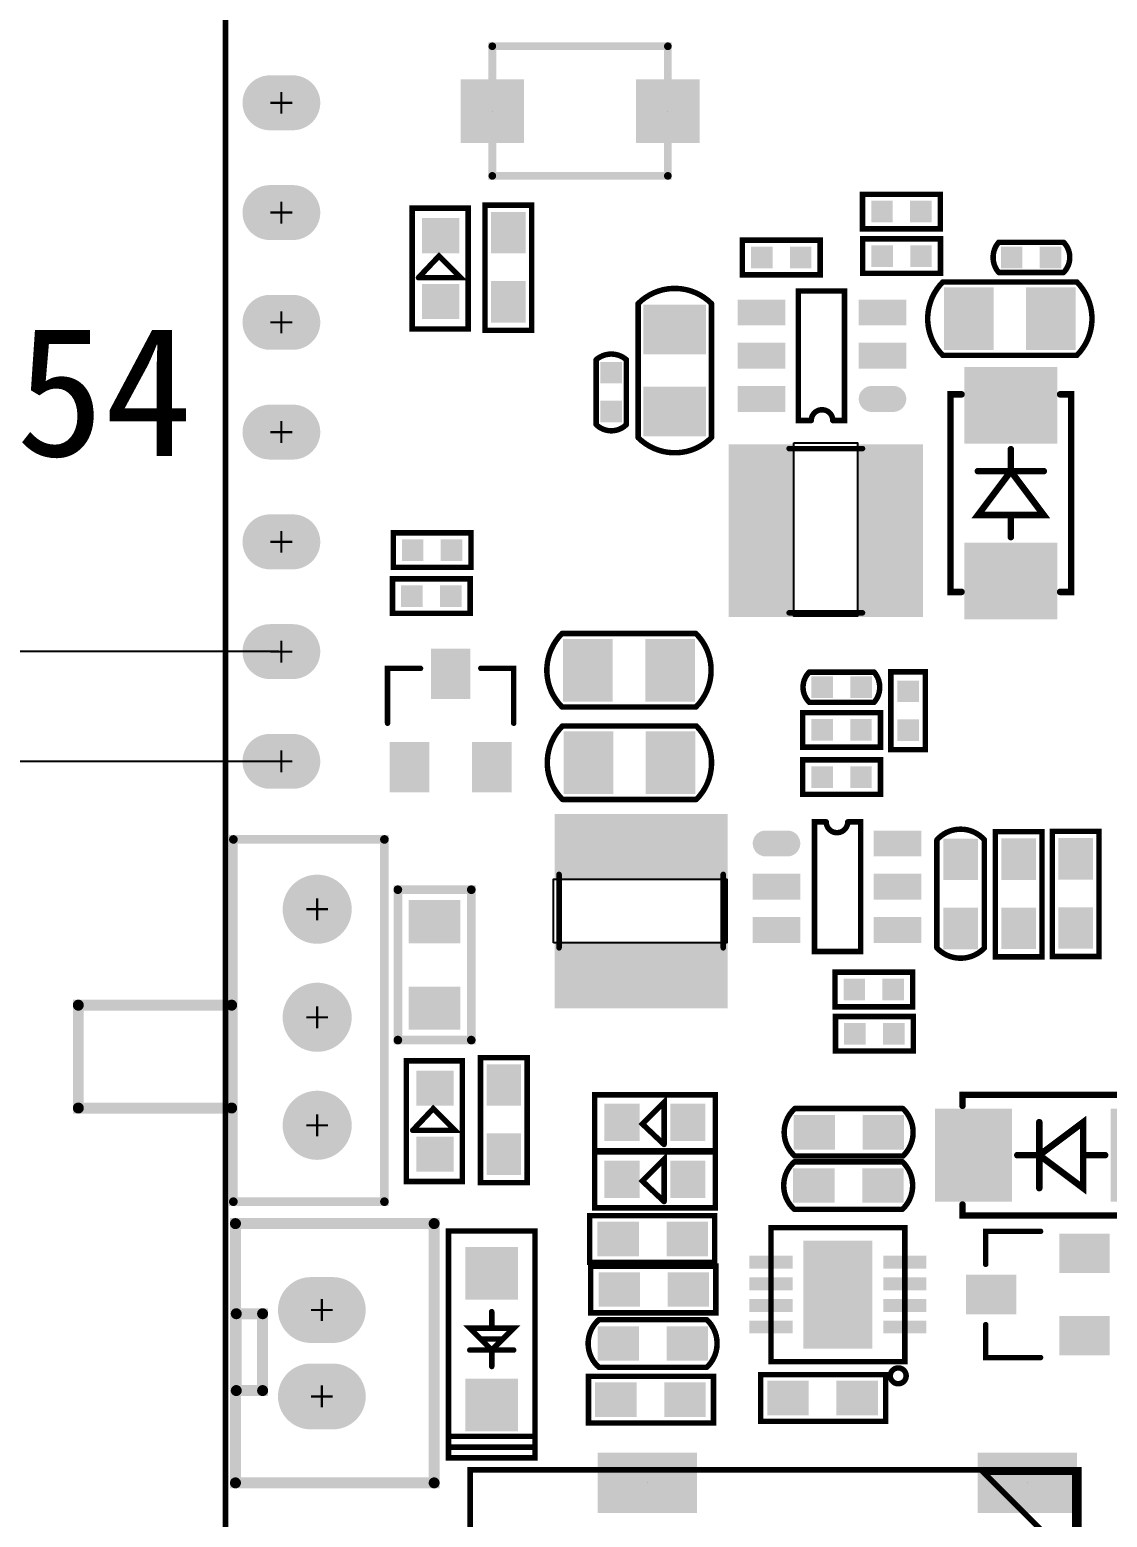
# Model space of a CAD drawing. Extents: x -31 to 69, y 3 to 134.
# Drawn here: x 4.58 to 29.52, y 56.66 to 91.08 of the extents above; entities that cross this region are included whole.
import ezdxf

# ---------------------------------------------------------------- set-up
doc = ezdxf.new("R2010")
doc.units = 0
doc.header["$MEASUREMENT"] = 0
doc.linetypes.add('KEEPOUT_00001000$0', pattern=[2, 1, 1])
doc.layers.get('0').update_dxf_attribs({"linetype": 'CONTINUOUS'})
doc.layers.get('Defpoints').update_dxf_attribs({"linetype": 'CONTINUOUS'})
for name, color, linetype in [('BOARD_OUTLINE_00', 254, 'CONTINUOUS'), ('DRIL_NPLTE_THRU_01', 16, 'CONTINUOUS'), ('DRIL_NPLTE_THRU_02', 96, 'CONTINUOUS'), ('DRIL_NPLTE_THRU_03', 56, 'CONTINUOUS'), ('DRIL_NPLTE_THRU_04', 176, 'CONTINUOUS'), ('DRIL_PLTE_THRU_01', 16, 'CONTINUOUS'), ('DRIL_PLTE_THRU_02', 96, 'CONTINUOUS'), ('DRIL_PLTE_THRU_03', 56, 'CONTINUOUS'), ('DRIL_PLTE_THRU_04', 176, 'CONTINUOUS'), ('DRIL_SYMBOL', 254, 'CONTINUOUS'), ('KEEPOUT_01', 130, 'CONTINUOUS'), ('PADS_BOT', 5, 'CONTINUOUS'), ('PADS_INNER', 1, 'CONTINUOUS'), ('PADS_TOP', 1, 'CONTINUOUS'), ('PART_TOP_2DLINE_00', 254, 'CONTINUOUS'), ('PART_TOP_2DLINE_01', 254, 'CONTINUOUS'), ('PART_TOP_2DLINE_126', 254, 'CONTINUOUS')]:
    doc.layers.add(name, color=color, linetype=linetype)
doc.dimstyles.get("Standard").update_dxf_attribs({"dimtxt": 3, "dimasz": 3, "dimexe": 0.18, "dimexo": 0.0625, "dimgap": 0.09, "dimtad": 0, "dimtih": 1, "dimtoh": 1, "dimzin": 0, "dimdsep": 46, "dimtxsty": 'Standard', "dimcen": 0.09, "dimclrd": 3, "dimclre": 3, "dimclrt": 3, "dimadec": 0, "dimazin": 0, "dimtfac": 1, "dimtofl": 0, "dimtmove": 0, "dimatfit": 3, "dimfxl": 1, "dimtolj": 1, "dimtzin": 0, "dimarcsym": 0})

# ---------------------------------------------------------------- blocks, each defined once
blk = doc.blocks.new('BOARD_95')
at = {"layer": 'BOARD_OUTLINE_00', "const_width": 0.127}
blk.add_lwpolyline([(-0.762, 0), (2.528, 0, -0.414214), (4.547, -2.018), (4.547, -108.509, -0.414214), (2.515, -110.541), (-26.314, -110.541, -0.414214), (-28.346, -108.509), (-28.346, -2.038, -0.414214), (-26.309, 0), (-22.555, 0), (-22.555, -6.045), (-0.762, -6.045)], format="xyb", close=True, dxfattribs=at)
blk = doc.blocks.new('DRIL_SYMBOL_0$899922')
at = {"layer": 'DRIL_SYMBOL', "const_width": 0.0508}
for points in [[(-0.254, 0), (0.254, 0)], [(0, -0.254), (0, 0.254)]]:
    blk.add_lwpolyline(points, dxfattribs=at)
blk = doc.blocks.new('DRIL_HOLE_0$899922')
at = {"const_width": 0.44996}
blk.add_lwpolyline([(-0.22498, 0, 1), (0.22498, 0, 1)], format="xyb", close=True, dxfattribs=at)
blk.add_blockref('DRIL_SYMBOL_0$899922', (0, 0))
blk = doc.blocks.new('PAD_0')
at = {"const_width": 0.635}
blk.add_lwpolyline([(-0.265, -0.318), (0.265, -0.318, 1), (0.265, 0.318), (-0.265, 0.318, 1)], format="xyb", close=True, dxfattribs=at)
blk = doc.blocks.new('STK_TOP_684')
at = {"layer": 'DRIL_PLTE_THRU_01'}
blk.add_blockref('DRIL_HOLE_0$899922', (0, 0), dxfattribs=at)
at = {"layer": 'DRIL_PLTE_THRU_02'}
blk.add_blockref('DRIL_HOLE_0$899922', (0, 0), dxfattribs=at)
at = {"layer": 'DRIL_PLTE_THRU_03'}
blk.add_blockref('DRIL_HOLE_0$899922', (0, 0), dxfattribs=at)
at = {"layer": 'DRIL_PLTE_THRU_04'}
blk.add_blockref('DRIL_HOLE_0$899922', (0, 0), dxfattribs=at)
at = {"layer": 'PADS_BOT', "rotation": 90}
blk.add_blockref('PAD_0', (0, 0), dxfattribs=at)
at = {"layer": 'PADS_INNER', "rotation": 90}
blk.add_blockref('PAD_0', (0, 0), dxfattribs=at)
at = {"layer": 'PADS_TOP', "rotation": 90}
blk.add_blockref('PAD_0', (0, 0), dxfattribs=at)
blk = doc.blocks.new('SYM_TOP_17')
for p in [(0, 0), (2.54, 0), (5.08, 0), (7.62, 0), (10.16, 0), (12.7, 0), (15.24, 0)]:
    blk.add_blockref('STK_TOP_684', p)
blk = doc.blocks.new('PART_TOP_0')
blk.add_blockref('SYM_TOP_17', (0, 0))
blk = doc.blocks.new('SMOOTH_0$254')
at = {"const_width": 0.127}
blk.add_lwpolyline([(-0.0635, 0, 1), (0.0635, 0, 1)], format="xyb", close=True, dxfattribs=at)
blk = doc.blocks.new('PART_BODY_TOP_78')
at = {"layer": 'PART_TOP_2DLINE_126', "const_width": 0.254}
for points in [[(3, -2), (3, 2.6), (-3, 2.6), (-3, -2)], [(-0.9144, -1.3716), (0.8636, -1.3716), (0.8636, -1.9812), (-0.9144, -1.9812)]]:
    blk.add_lwpolyline(points, close=True, dxfattribs=at)
at = {"layer": 'PART_TOP_2DLINE_126'}
for p in [(-3, 2.6), (3, 2.6), (-0.9144, -1.3716), (0.8636, -1.3716), (-3, -2), (-0.9144, -1.9812), (0.8636, -1.9812), (3, -2)]:
    blk.add_blockref('SMOOTH_0$254', p, dxfattribs=at)
blk = doc.blocks.new('DRIL_SYMBOL_0$889')
at = {"layer": 'DRIL_SYMBOL', "const_width": 0.0508}
for points in [[(-0.254, 0), (0.254, 0)], [(0, -0.254), (0, 0.254)]]:
    blk.add_lwpolyline(points, dxfattribs=at)
blk = doc.blocks.new('DRIL_HOLE_0$889')
at = {"const_width": 0.4445}
blk.add_lwpolyline([(-0.22225, 0, 1), (0.22225, 0, 1)], format="xyb", close=True, dxfattribs=at)
blk.add_blockref('DRIL_SYMBOL_0$889', (0, 0))
blk = doc.blocks.new('PAD_1')
at = {"const_width": 0.762}
blk.add_lwpolyline([(-0.254, -0.381), (0.254, -0.381, 1), (0.254, 0.381), (-0.254, 0.381, 1)], format="xyb", close=True, dxfattribs=at)
blk = doc.blocks.new('STK_TOP_651')
at = {"layer": 'DRIL_PLTE_THRU_01'}
blk.add_blockref('DRIL_HOLE_0$889', (0, 0), dxfattribs=at)
at = {"layer": 'DRIL_PLTE_THRU_02'}
blk.add_blockref('DRIL_HOLE_0$889', (0, 0), dxfattribs=at)
at = {"layer": 'DRIL_PLTE_THRU_03'}
blk.add_blockref('DRIL_HOLE_0$889', (0, 0), dxfattribs=at)
at = {"layer": 'DRIL_PLTE_THRU_04'}
blk.add_blockref('DRIL_HOLE_0$889', (0, 0), dxfattribs=at)
at = {"layer": 'PADS_BOT', "rotation": 90}
blk.add_blockref('PAD_1', (0, 0), dxfattribs=at)
at = {"layer": 'PADS_INNER', "rotation": 90}
blk.add_blockref('PAD_1', (0, 0), dxfattribs=at)
at = {"layer": 'PADS_TOP', "rotation": 90}
blk.add_blockref('PAD_1', (0, 0), dxfattribs=at)
blk = doc.blocks.new('SYM_TOP_23')
for name, p in [('PART_BODY_TOP_78', (0, 0)), ('STK_TOP_651', (-1, 0)), ('STK_TOP_651', (1, 0))]:
    blk.add_blockref(name, p)
blk = doc.blocks.new('PART_TOP_3')
blk.add_blockref('SYM_TOP_23', (0, 0))
blk = doc.blocks.new('SMOOTH_0$127')
at = {"const_width": 0.0635}
blk.add_lwpolyline([(-0.03175, 0, 1), (0.03175, 0, 1)], format="xyb", close=True, dxfattribs=at)
blk = doc.blocks.new('PART_BODY_TOP_58')
at = {"layer": 'PART_TOP_2DLINE_126', "const_width": 0.127}
blk.add_lwpolyline([(0.755, -0.347, 0.414214), (0.755, 0.353), (-0.745, 0.353, 0.373387), (-0.745, -0.347)], format="xyb", close=True, dxfattribs=at)
at = {"layer": 'PART_TOP_2DLINE_126'}
for p in [(-0.745, 0.353), (0.755, 0.353), (-0.745, -0.347), (0.755, -0.347)]:
    blk.add_blockref('SMOOTH_0$127', p, dxfattribs=at)
blk = doc.blocks.new('DRIL_HOLE_0')
blk.add_lwpolyline([(0, 0, 1), (0, 0, 1)], format="xyb", close=True)
blk = doc.blocks.new('PAD_2')
blk.add_lwpolyline([(0, 0, 1), (0, 0, 1)], format="xyb", close=True)
blk = doc.blocks.new('PAD_6')
at = {"const_width": 0.5}
blk.add_lwpolyline([(-0.25, 0), (0.25, 0)], dxfattribs=at)
blk = doc.blocks.new('STK_TOP_6')
at = {"layer": 'DRIL_PLTE_THRU_01'}
blk.add_blockref('DRIL_HOLE_0', (0, 0), dxfattribs=at)
at = {"layer": 'DRIL_PLTE_THRU_02'}
blk.add_blockref('DRIL_HOLE_0', (0, 0), dxfattribs=at)
at = {"layer": 'DRIL_PLTE_THRU_03'}
blk.add_blockref('DRIL_HOLE_0', (0, 0), dxfattribs=at)
at = {"layer": 'DRIL_PLTE_THRU_04'}
blk.add_blockref('DRIL_HOLE_0', (0, 0), dxfattribs=at)
at = {"layer": 'PADS_BOT'}
blk.add_blockref('PAD_2', (0, 0), dxfattribs=at)
at = {"layer": 'PADS_INNER'}
blk.add_blockref('PAD_2', (0, 0), dxfattribs=at)
at = {"layer": 'PADS_TOP'}
blk.add_blockref('PAD_6', (0, 0), dxfattribs=at)
blk = doc.blocks.new('SYM_TOP_3')
for name, p in [('PART_BODY_TOP_58', (0, 0)), ('STK_TOP_6', (-0.445, 0.003)), ('STK_TOP_6', (0.455, 0.003))]:
    blk.add_blockref(name, p)
blk = doc.blocks.new('PART_TOP_12')
blk.add_blockref('SYM_TOP_3', (0, 0))
blk = doc.blocks.new('PART_TOP_19')
blk.add_blockref('SYM_TOP_3', (0, 0))
blk = doc.blocks.new('PART_BODY_TOP_64')
at = {"layer": 'PART_TOP_2DLINE_126', "const_width": 0.127}
blk.add_lwpolyline([(1.238, -0.559, 0.432739), (1.238, 0.541), (-1.262, 0.541, 0.450467), (-1.262, -0.559)], format="xyb", close=True, dxfattribs=at)
at = {"layer": 'PART_TOP_2DLINE_126'}
for p in [(-1.262, 0.541), (1.238, 0.541), (-1.262, -0.559), (1.238, -0.559)]:
    blk.add_blockref('SMOOTH_0$127', p, dxfattribs=at)
blk = doc.blocks.new('PAD_7')
at = {"const_width": 0.8}
blk.add_lwpolyline([(-0.48, 0), (0.48, 0)], dxfattribs=at)
blk = doc.blocks.new('STK_TOP_236')
at = {"layer": 'DRIL_PLTE_THRU_01'}
blk.add_blockref('DRIL_HOLE_0', (0, 0), dxfattribs=at)
at = {"layer": 'DRIL_PLTE_THRU_02'}
blk.add_blockref('DRIL_HOLE_0', (0, 0), dxfattribs=at)
at = {"layer": 'DRIL_PLTE_THRU_03'}
blk.add_blockref('DRIL_HOLE_0', (0, 0), dxfattribs=at)
at = {"layer": 'DRIL_PLTE_THRU_04'}
blk.add_blockref('DRIL_HOLE_0', (0, 0), dxfattribs=at)
at = {"layer": 'PADS_BOT'}
blk.add_blockref('PAD_2', (0, 0), dxfattribs=at)
at = {"layer": 'PADS_INNER'}
blk.add_blockref('PAD_2', (0, 0), dxfattribs=at)
at = {"layer": 'PADS_TOP'}
blk.add_blockref('PAD_7', (0, 0), dxfattribs=at)
blk = doc.blocks.new('SYM_TOP_9')
for name, p in [('STK_TOP_236', (-0.812, -0.009)), ('PART_BODY_TOP_64', (0, 0)), ('STK_TOP_236', (0.788, -0.009))]:
    blk.add_blockref(name, p)
blk = doc.blocks.new('PART_TOP_22')
blk.add_blockref('SYM_TOP_9', (0, 0))
blk = doc.blocks.new('PART_TOP_23')
blk.add_blockref('SYM_TOP_9', (0, 0))
blk = doc.blocks.new('PART_TOP_26')
blk.add_blockref('SYM_TOP_9', (0, 0))
blk = doc.blocks.new('PART_BODY_TOP_59')
at = {"layer": 'PART_TOP_2DLINE_126', "const_width": 0.127}
blk.add_lwpolyline([(-1.55, 0.85, 0.414214), (-1.55, -0.85), (1.55, -0.85, 0.414214), (1.55, 0.85)], format="xyb", close=True, dxfattribs=at)
at = {"layer": 'PART_TOP_2DLINE_126'}
for p in [(-1.55, 0.85), (1.55, 0.85), (-1.55, -0.85), (1.55, -0.85)]:
    blk.add_blockref('SMOOTH_0$127', p, dxfattribs=at)
blk = doc.blocks.new('PAD_8')
at = {"const_width": 1.15}
blk.add_lwpolyline([(-0.725, 0), (0.725, 0)], dxfattribs=at)
blk = doc.blocks.new('STK_TOP_7')
at = {"layer": 'DRIL_PLTE_THRU_01'}
blk.add_blockref('DRIL_HOLE_0', (0, 0), dxfattribs=at)
at = {"layer": 'DRIL_PLTE_THRU_02'}
blk.add_blockref('DRIL_HOLE_0', (0, 0), dxfattribs=at)
at = {"layer": 'DRIL_PLTE_THRU_03'}
blk.add_blockref('DRIL_HOLE_0', (0, 0), dxfattribs=at)
at = {"layer": 'DRIL_PLTE_THRU_04'}
blk.add_blockref('DRIL_HOLE_0', (0, 0), dxfattribs=at)
at = {"layer": 'PADS_BOT'}
blk.add_blockref('PAD_2', (0, 0), dxfattribs=at)
at = {"layer": 'PADS_INNER'}
blk.add_blockref('PAD_2', (0, 0), dxfattribs=at)
at = {"layer": 'PADS_TOP', "rotation": 90}
blk.add_blockref('PAD_8', (0, 0), dxfattribs=at)
blk = doc.blocks.new('SYM_TOP_4')
for name, p in [('STK_TOP_7', (-0.95, 0)), ('STK_TOP_7', (0.95, 0)), ('PART_BODY_TOP_59', (0, 0))]:
    blk.add_blockref(name, p)
blk = doc.blocks.new('PART_TOP_29')
blk.add_blockref('SYM_TOP_4', (0, 0))
blk = doc.blocks.new('PART_TOP_30')
blk.add_blockref('SYM_TOP_4', (0, 0))
blk = doc.blocks.new('PART_BODY_TOP_90')
at = {"layer": 'PART_TOP_2DLINE_126', "const_width": 0.127}
blk.add_lwpolyline([(-1.580162, 1.8796, 1), (-1.213838, 1.8796, 1)], format="xyb", close=True, dxfattribs=at)
blk.add_lwpolyline([(-1.55, 1.55), (1.55, 1.55), (1.55, -1.55), (-1.55, -1.55)], close=True, dxfattribs=at)
at = {"layer": 'PART_TOP_2DLINE_126'}
for p in [(-1.55, 1.55), (1.55, 1.55), (-1.55, -1.55), (1.55, -1.55)]:
    blk.add_blockref('SMOOTH_0$127', p, dxfattribs=at)
blk = doc.blocks.new('PAD_9')
at = {"const_width": 0.3}
blk.add_lwpolyline([(-0.5, 0), (0.5, 0)], dxfattribs=at)
blk = doc.blocks.new('STK_TOP_807')
at = {"layer": 'DRIL_NPLTE_THRU_01'}
blk.add_blockref('DRIL_HOLE_0', (0, 0), dxfattribs=at)
at = {"layer": 'DRIL_NPLTE_THRU_02'}
blk.add_blockref('DRIL_HOLE_0', (0, 0), dxfattribs=at)
at = {"layer": 'DRIL_NPLTE_THRU_03'}
blk.add_blockref('DRIL_HOLE_0', (0, 0), dxfattribs=at)
at = {"layer": 'DRIL_NPLTE_THRU_04'}
blk.add_blockref('DRIL_HOLE_0', (0, 0), dxfattribs=at)
at = {"layer": 'PADS_BOT'}
blk.add_blockref('PAD_2', (0, 0), dxfattribs=at)
at = {"layer": 'PADS_INNER'}
blk.add_blockref('PAD_2', (0, 0), dxfattribs=at)
at = {"layer": 'PADS_TOP'}
blk.add_blockref('PAD_9', (0, 0), dxfattribs=at)
blk = doc.blocks.new('PAD_10')
at = {"const_width": 1.6}
blk.add_lwpolyline([(-1.25, 0), (1.25, 0)], dxfattribs=at)
blk = doc.blocks.new('STK_TOP_808')
at = {"layer": 'DRIL_NPLTE_THRU_01'}
blk.add_blockref('DRIL_HOLE_0', (0, 0), dxfattribs=at)
at = {"layer": 'DRIL_NPLTE_THRU_02'}
blk.add_blockref('DRIL_HOLE_0', (0, 0), dxfattribs=at)
at = {"layer": 'DRIL_NPLTE_THRU_03'}
blk.add_blockref('DRIL_HOLE_0', (0, 0), dxfattribs=at)
at = {"layer": 'DRIL_NPLTE_THRU_04'}
blk.add_blockref('DRIL_HOLE_0', (0, 0), dxfattribs=at)
at = {"layer": 'PADS_BOT'}
blk.add_blockref('PAD_2', (0, 0), dxfattribs=at)
at = {"layer": 'PADS_INNER'}
blk.add_blockref('PAD_2', (0, 0), dxfattribs=at)
at = {"layer": 'PADS_TOP', "rotation": 90}
blk.add_blockref('PAD_10', (0, 0), dxfattribs=at)
blk = doc.blocks.new('SYM_TOP_29')
for name, p in [('PART_BODY_TOP_90', (0, 0)), ('STK_TOP_808', (0, 0)), ('STK_TOP_807', (-1.55, 0.75)), ('STK_TOP_807', (1.55, 0.75)), ('STK_TOP_807', (-1.55, 0.25)), ('STK_TOP_807', (1.55, 0.25)), ('STK_TOP_807', (-1.55, -0.25)), ('STK_TOP_807', (1.55, -0.25)), ('STK_TOP_807', (-1.55, -0.75)), ('STK_TOP_807', (1.55, -0.75))]:
    blk.add_blockref(name, p)
blk = doc.blocks.new('PART_TOP_31')
blk.add_blockref('SYM_TOP_29', (0, 0))
blk = doc.blocks.new('SMOOTH_0$1524')
at = {"const_width": 0.0762}
blk.add_lwpolyline([(-0.0381, 0, 1), (0.0381, 0, 1)], format="xyb", close=True, dxfattribs=at)
blk = doc.blocks.new('PART_BODY_TOP_82')
at = {"layer": 'PART_TOP_2DLINE_00', "const_width": 0.152}
for points in [[(-2.286, 1.143), (-2.286, 1.397), (2.286, 1.397), (2.286, 1.143)], [(0.508, 0.762), (0.508, -0.762)], [(-0.508, 0), (-1.016, 0)], [(0.508, 0), (1.016, 0)], [(-2.286, -1.143), (-2.286, -1.397), (2.286, -1.397), (2.286, -1.143)]]:
    blk.add_lwpolyline(points, dxfattribs=at)
blk.add_lwpolyline([(-0.508, 0.762), (-0.508, -0.762), (0.508, 0)], close=True, dxfattribs=at)
at = {"layer": 'PART_TOP_2DLINE_00'}
for p in [(-2.286, 1.397), (2.286, 1.397), (-2.286, 1.143), (2.286, 1.143), (-0.508, 0.762), (0.508, 0.762), (-1.016, 0), (-0.508, 0), (0.508, 0), (0.508, 0), (1.016, 0), (-0.508, -0.762), (0.508, -0.762), (-2.286, -1.143), (-2.286, -1.397), (2.286, -1.143), (2.286, -1.397)]:
    blk.add_blockref('SMOOTH_0$1524', p, dxfattribs=at)
blk = doc.blocks.new('PAD_11')
at = {"const_width": 1.778}
blk.add_lwpolyline([(-1.0795, 0), (1.0795, 0)], dxfattribs=at)
blk = doc.blocks.new('STK_TOP_481')
at = {"layer": 'DRIL_PLTE_THRU_01'}
blk.add_blockref('DRIL_HOLE_0', (0, 0), dxfattribs=at)
at = {"layer": 'DRIL_PLTE_THRU_02'}
blk.add_blockref('DRIL_HOLE_0', (0, 0), dxfattribs=at)
at = {"layer": 'DRIL_PLTE_THRU_03'}
blk.add_blockref('DRIL_HOLE_0', (0, 0), dxfattribs=at)
at = {"layer": 'DRIL_PLTE_THRU_04'}
blk.add_blockref('DRIL_HOLE_0', (0, 0), dxfattribs=at)
at = {"layer": 'PADS_BOT'}
blk.add_blockref('PAD_2', (0, 0), dxfattribs=at)
at = {"layer": 'PADS_INNER'}
blk.add_blockref('PAD_2', (0, 0), dxfattribs=at)
at = {"layer": 'PADS_TOP', "rotation": 90}
blk.add_blockref('PAD_11', (0, 0), dxfattribs=at)
blk = doc.blocks.new('SYM_TOP_24')
for name, p in [('STK_TOP_481', (-2.032, 0)), ('STK_TOP_481', (2.032, 0)), ('PART_BODY_TOP_82', (0, 0))]:
    blk.add_blockref(name, p)
blk = doc.blocks.new('PART_TOP_32')
blk.add_blockref('SYM_TOP_24', (0, 0))
blk = doc.blocks.new('PART_TOP_33')
blk.add_blockref('SYM_TOP_24', (0, 0))
blk = doc.blocks.new('PART_BODY_TOP_84')
at = {"layer": 'KEEPOUT_01', "linetype": 'KEEPOUT_00001000$0'}
blk.add_lwpolyline([(-0.737, 2.032), (0.737, 2.032), (0.737, -1.981), (-0.737, -1.981)], close=True, dxfattribs=at)
at = {"layer": 'PART_TOP_2DLINE_126', "const_width": 0.127}
for points in [[(0.85, 1.9), (-0.85, 1.9)], [(0.85, -1.9), (-0.85, -1.9)]]:
    blk.add_lwpolyline(points, dxfattribs=at)
at = {"layer": 'PART_TOP_2DLINE_126'}
for p in [(-0.85, 1.9), (0.85, 1.9), (-0.85, -1.9), (0.85, -1.9)]:
    blk.add_blockref('SMOOTH_0$127', p, dxfattribs=at)
blk = doc.blocks.new('PAD_12')
at = {"const_width": 1.5}
blk.add_lwpolyline([(-2, 0), (2, 0)], dxfattribs=at)
blk = doc.blocks.new('STK_TOP_17')
at = {"layer": 'DRIL_PLTE_THRU_01'}
blk.add_blockref('DRIL_HOLE_0', (0, 0), dxfattribs=at)
at = {"layer": 'DRIL_PLTE_THRU_02'}
blk.add_blockref('DRIL_HOLE_0', (0, 0), dxfattribs=at)
at = {"layer": 'DRIL_PLTE_THRU_03'}
blk.add_blockref('DRIL_HOLE_0', (0, 0), dxfattribs=at)
at = {"layer": 'DRIL_PLTE_THRU_04'}
blk.add_blockref('DRIL_HOLE_0', (0, 0), dxfattribs=at)
at = {"layer": 'PADS_BOT'}
blk.add_blockref('PAD_2', (0, 0), dxfattribs=at)
at = {"layer": 'PADS_INNER'}
blk.add_blockref('PAD_2', (0, 0), dxfattribs=at)
at = {"layer": 'PADS_TOP', "rotation": 90}
blk.add_blockref('PAD_12', (0, 0), dxfattribs=at)
blk = doc.blocks.new('SYM_TOP_26')
for name, p in [('STK_TOP_17', (-1.5, 0)), ('STK_TOP_17', (1.5, 0)), ('PART_BODY_TOP_84', (0, 0))]:
    blk.add_blockref(name, p)
blk = doc.blocks.new('PART_TOP_37')
blk.add_blockref('SYM_TOP_26', (0, 0))
blk = doc.blocks.new('PART_TOP_38')
blk.add_blockref('SYM_TOP_26', (0, 0))
blk = doc.blocks.new('PART_BODY_TOP_61')
at = {"layer": 'PART_TOP_2DLINE_126', "const_width": 0.127}
blk.add_lwpolyline([(-1.397, 0.66), (1.397, 0.66), (1.397, -0.635), (-1.397, -0.635)], close=True, dxfattribs=at)
blk.add_lwpolyline([(-0.212, 0.513), (-0.212, -0.465), (0.291, 0.039), (-0.21, 0.513)], dxfattribs=at)
at = {"layer": 'PART_TOP_2DLINE_126'}
for p in [(-1.397, 0.66), (1.397, 0.66), (-0.212, 0.513), (-0.21, 0.513), (0.291, 0.039), (-1.397, -0.635), (-0.212, -0.465), (1.397, -0.635)]:
    blk.add_blockref('SMOOTH_0$127', p, dxfattribs=at)
blk = doc.blocks.new('PAD_13')
at = {"const_width": 0.8128}
blk.add_lwpolyline([(-0.4318, 0), (0.4318, 0)], dxfattribs=at)
blk = doc.blocks.new('STK_TOP_18')
at = {"layer": 'DRIL_PLTE_THRU_01'}
blk.add_blockref('DRIL_HOLE_0', (0, 0), dxfattribs=at)
at = {"layer": 'DRIL_PLTE_THRU_02'}
blk.add_blockref('DRIL_HOLE_0', (0, 0), dxfattribs=at)
at = {"layer": 'DRIL_PLTE_THRU_03'}
blk.add_blockref('DRIL_HOLE_0', (0, 0), dxfattribs=at)
at = {"layer": 'DRIL_PLTE_THRU_04'}
blk.add_blockref('DRIL_HOLE_0', (0, 0), dxfattribs=at)
at = {"layer": 'PADS_BOT'}
blk.add_blockref('PAD_2', (0, 0), dxfattribs=at)
at = {"layer": 'PADS_INNER'}
blk.add_blockref('PAD_2', (0, 0), dxfattribs=at)
at = {"layer": 'PADS_TOP', "rotation": 90}
blk.add_blockref('PAD_13', (0, 0), dxfattribs=at)
blk = doc.blocks.new('SYM_TOP_6')
for name, p in [('PART_BODY_TOP_61', (0, 0)), ('STK_TOP_18', (-0.762, 0)), ('STK_TOP_18', (0.762, 0))]:
    blk.add_blockref(name, p)
blk = doc.blocks.new('PART_TOP_39')
blk.add_blockref('SYM_TOP_6', (0, 0))
blk = doc.blocks.new('PART_TOP_41')
blk.add_blockref('SYM_TOP_6', (0, 0))
blk = doc.blocks.new('PART_TOP_43')
blk.add_blockref('SYM_TOP_6', (0, 0))
blk = doc.blocks.new('PART_TOP_44')
blk.add_blockref('SYM_TOP_6', (0, 0))
blk = doc.blocks.new('PART_BODY_TOP_68')
at = {"layer": 'PART_TOP_2DLINE_126', "const_width": 0.127}
for points in [[(-5.9, 0), (5.9, 0), (5.9, -14.097), (-5.9, -14.097)], [(5.842, -11.8872), (3.7338, -13.9954), (5.842, -13.9954)]]:
    blk.add_lwpolyline(points, close=True, dxfattribs=at)
at = {"layer": 'PART_TOP_2DLINE_126'}
for p in [(-5.9, 0), (5.9, 0), (5.842, -11.8872), (-5.9, -14.097), (3.7338, -13.9954), (5.842, -13.9954), (5.9, -14.097)]:
    blk.add_blockref('SMOOTH_0$127', p, dxfattribs=at)
blk = doc.blocks.new('PAD_23')
blk.add_lwpolyline([(0, 0), (0, 0)])
blk = doc.blocks.new('PAD_24')
at = {"const_width": 0.9}
blk.add_lwpolyline([(-1, 0), (1, 0)], dxfattribs=at)
blk = doc.blocks.new('STK_TOP_610')
at = {"layer": 'DRIL_NPLTE_THRU_01'}
blk.add_blockref('DRIL_HOLE_0', (0, 0), dxfattribs=at)
at = {"layer": 'DRIL_NPLTE_THRU_02'}
blk.add_blockref('DRIL_HOLE_0', (0, 0), dxfattribs=at)
at = {"layer": 'DRIL_NPLTE_THRU_03'}
blk.add_blockref('DRIL_HOLE_0', (0, 0), dxfattribs=at)
at = {"layer": 'DRIL_NPLTE_THRU_04'}
blk.add_blockref('DRIL_HOLE_0', (0, 0), dxfattribs=at)
at = {"layer": 'PADS_BOT'}
blk.add_blockref('PAD_23', (0, 0), dxfattribs=at)
at = {"layer": 'PADS_INNER'}
blk.add_blockref('PAD_23', (0, 0), dxfattribs=at)
at = {"layer": 'PADS_TOP', "rotation": 90}
blk.add_blockref('PAD_24', (0, 0), dxfattribs=at)
blk = doc.blocks.new('PAD_25')
at = {"const_width": 1.4}
blk.add_lwpolyline([(-1.15, 0), (1.15, 0)], dxfattribs=at)
blk = doc.blocks.new('STK_TOP_611')
at = {"layer": 'DRIL_NPLTE_THRU_01'}
blk.add_blockref('DRIL_HOLE_0', (0, 0), dxfattribs=at)
at = {"layer": 'DRIL_NPLTE_THRU_02'}
blk.add_blockref('DRIL_HOLE_0', (0, 0), dxfattribs=at)
at = {"layer": 'DRIL_NPLTE_THRU_03'}
blk.add_blockref('DRIL_HOLE_0', (0, 0), dxfattribs=at)
at = {"layer": 'DRIL_NPLTE_THRU_04'}
blk.add_blockref('DRIL_HOLE_0', (0, 0), dxfattribs=at)
at = {"layer": 'PADS_BOT'}
blk.add_blockref('PAD_23', (0, 0), dxfattribs=at)
at = {"layer": 'PADS_INNER'}
blk.add_blockref('PAD_23', (0, 0), dxfattribs=at)
at = {"layer": 'PADS_TOP', "rotation": 90}
blk.add_blockref('PAD_25', (0, 0), dxfattribs=at)
blk = doc.blocks.new('SYM_TOP_13')
for name, p in [('STK_TOP_610', (-3.175, 0)), ('STK_TOP_610', (-1.905, 0)), ('STK_TOP_610', (-0.635, 0)), ('STK_TOP_610', (0.635, 0)), ('STK_TOP_610', (1.905, 0)), ('STK_TOP_610', (3.175, 0)), ('PART_BODY_TOP_68', (0, 0)), ('STK_TOP_611', (-5.6, -4.1)), ('STK_TOP_611', (5.6, -4.1)), ('STK_TOP_611', (-5.6, -12.9)), ('STK_TOP_611', (5.6, -12.9))]:
    blk.add_blockref(name, p)
blk = doc.blocks.new('PART_TOP_47')
blk.add_blockref('SYM_TOP_13', (0, 0))
blk = doc.blocks.new('PART_BODY_TOP_62')
at = {"layer": 'PART_TOP_2DLINE_126', "const_width": 0.127}
blk.add_lwpolyline([(-0.898, 0.408), (-0.898, -0.392), (0.902, -0.392), (0.902, 0.408)], close=True, dxfattribs=at)
at = {"layer": 'PART_TOP_2DLINE_126'}
for p in [(-0.898, 0.408), (0.902, 0.408), (-0.898, -0.392), (0.902, -0.392)]:
    blk.add_blockref('SMOOTH_0$127', p, dxfattribs=at)
blk = doc.blocks.new('SYM_TOP_7')
for name, p in [('PART_BODY_TOP_62', (0, 0)), ('STK_TOP_6', (-0.448, 0.008)), ('STK_TOP_6', (0.452, 0.008))]:
    blk.add_blockref(name, p)
blk = doc.blocks.new('PART_TOP_76')
blk.add_blockref('SYM_TOP_7', (0, 0))
blk = doc.blocks.new('PART_TOP_77')
blk.add_blockref('SYM_TOP_7', (0, 0))
blk = doc.blocks.new('PART_TOP_78')
blk.add_blockref('SYM_TOP_7', (0, 0))
blk = doc.blocks.new('PART_TOP_81')
blk.add_blockref('SYM_TOP_7', (0, 0))
blk = doc.blocks.new('PART_TOP_82')
blk.add_blockref('SYM_TOP_7', (0, 0))
blk = doc.blocks.new('PART_BODY_TOP_65')
at = {"layer": 'PART_TOP_2DLINE_126', "const_width": 0.127}
blk.add_lwpolyline([(-1.4351, -0.54), (-1.4351, 0.54), (1.4605, 0.54), (1.4605, -0.54)], close=True, dxfattribs=at)
at = {"layer": 'PART_TOP_2DLINE_126'}
for p in [(-1.4351, 0.54), (1.4605, 0.54), (-1.4351, -0.54), (1.4605, -0.54)]:
    blk.add_blockref('SMOOTH_0$127', p, dxfattribs=at)
blk = doc.blocks.new('STK_TOP_653')
at = {"layer": 'DRIL_PLTE_THRU_01'}
blk.add_blockref('DRIL_HOLE_0', (0, 0), dxfattribs=at)
at = {"layer": 'DRIL_PLTE_THRU_02'}
blk.add_blockref('DRIL_HOLE_0', (0, 0), dxfattribs=at)
at = {"layer": 'DRIL_PLTE_THRU_03'}
blk.add_blockref('DRIL_HOLE_0', (0, 0), dxfattribs=at)
at = {"layer": 'DRIL_PLTE_THRU_04'}
blk.add_blockref('DRIL_HOLE_0', (0, 0), dxfattribs=at)
at = {"layer": 'PADS_BOT'}
blk.add_blockref('PAD_2', (0, 0), dxfattribs=at)
at = {"layer": 'PADS_INNER'}
blk.add_blockref('PAD_2', (0, 0), dxfattribs=at)
at = {"layer": 'PADS_TOP'}
blk.add_blockref('PAD_7', (0, 0), dxfattribs=at)
blk = doc.blocks.new('SYM_TOP_10')
for name, p in [('STK_TOP_653', (-0.8, 0)), ('PART_BODY_TOP_65', (0, 0)), ('STK_TOP_653', (0.8, 0))]:
    blk.add_blockref(name, p)
blk = doc.blocks.new('PART_TOP_85')
blk.add_blockref('SYM_TOP_10', (0, 0))
blk = doc.blocks.new('PART_TOP_86')
blk.add_blockref('SYM_TOP_10', (0, 0))
blk = doc.blocks.new('PART_TOP_87')
blk.add_blockref('SYM_TOP_10', (0, 0))
blk = doc.blocks.new('PART_TOP_88')
blk.add_blockref('SYM_TOP_10', (0, 0))
blk = doc.blocks.new('PART_TOP_89')
blk.add_blockref('SYM_TOP_10', (0, 0))
blk = doc.blocks.new('PART_TOP_90')
blk.add_blockref('SYM_TOP_10', (0, 0))
blk = doc.blocks.new('PART_TOP_91')
blk.add_blockref('SYM_TOP_10', (0, 0))
blk = doc.blocks.new('PART_TOP_94')
blk.add_blockref('SYM_TOP_10', (0, 0))
blk = doc.blocks.new('SMOOTH_0$1999993333')
at = {"const_width": 0.1}
blk.add_lwpolyline([(-0.05, 0, 1), (0.05, 0, 1)], format="xyb", close=True, dxfattribs=at)
blk = doc.blocks.new('PART_BODY_TOP_87')
at = {"layer": 'PART_TOP_2DLINE_126', "const_width": 0.2}
blk.add_lwpolyline([(-1.752, 0.841), (1.728, 0.841), (1.728, -0.859), (-1.752, -0.859)], close=True, dxfattribs=at)
at = {"layer": 'PART_TOP_2DLINE_126'}
for p in [(-1.752, 0.841), (1.728, 0.841), (-1.752, -0.859), (1.728, -0.859)]:
    blk.add_blockref('SMOOTH_0$1999993333', p, dxfattribs=at)
blk = doc.blocks.new('PAD_17')
at = {"const_width": 1}
blk.add_lwpolyline([(-0.6, 0), (0.6, 0)], dxfattribs=at)
blk = doc.blocks.new('STK_TOP_434')
at = {"layer": 'DRIL_NPLTE_THRU_01'}
blk.add_blockref('DRIL_HOLE_0', (0, 0), dxfattribs=at)
at = {"layer": 'DRIL_NPLTE_THRU_02'}
blk.add_blockref('DRIL_HOLE_0', (0, 0), dxfattribs=at)
at = {"layer": 'DRIL_NPLTE_THRU_03'}
blk.add_blockref('DRIL_HOLE_0', (0, 0), dxfattribs=at)
at = {"layer": 'DRIL_NPLTE_THRU_04'}
blk.add_blockref('DRIL_HOLE_0', (0, 0), dxfattribs=at)
at = {"layer": 'PADS_BOT'}
blk.add_blockref('PAD_2', (0, 0), dxfattribs=at)
at = {"layer": 'PADS_INNER'}
blk.add_blockref('PAD_2', (0, 0), dxfattribs=at)
at = {"layer": 'PADS_TOP', "rotation": 90}
blk.add_blockref('PAD_17', (0, 0), dxfattribs=at)
blk = doc.blocks.new('SYM_TOP_28')
for name, p in [('STK_TOP_434', (-1.012, -0.009)), ('STK_TOP_434', (0.988, -0.009)), ('PART_BODY_TOP_87', (0, 0))]:
    blk.add_blockref(name, p)
blk = doc.blocks.new('PART_TOP_95')
blk.add_blockref('SYM_TOP_28', (0, 0))
blk = doc.blocks.new('SMOOTH_0$2')
at = {"const_width": 0.1}
blk.add_lwpolyline([(-0.05, 0, 1), (0.05, 0, 1)], format="xyb", close=True, dxfattribs=at)
blk = doc.blocks.new('PART_BODY_TOP_85')
at = {"layer": 'PART_TOP_2DLINE_01'}
for points, const_width in [([(0.28, 5.53), (-2.1, 5.53), (-2.1, 1.98), (0.28, 1.98)], 0.254), ([(-4.2672, -1.5564), (-4.2672, 1.94), (4.1148, 1.94), (4.1148, -1.5564)], 0.2)]:
    blk.add_lwpolyline(points, close=True, dxfattribs=dict(at, const_width=const_width))
for name, p in [('SMOOTH_0$254', (-2.1, 5.53)), ('SMOOTH_0$254', (0.28, 5.53)), ('SMOOTH_0$254', (-2.1, 1.98)), ('SMOOTH_0$254', (0.28, 1.98)), ('SMOOTH_0$2', (-4.2672, 1.94)), ('SMOOTH_0$2', (4.1148, 1.94)), ('SMOOTH_0$2', (-4.2672, -1.5564)), ('SMOOTH_0$2', (4.1148, -1.5564))]:
    blk.add_blockref(name, p, dxfattribs=at)
blk = doc.blocks.new('DRIL_SYMBOL_0$8')
at = {"layer": 'DRIL_SYMBOL', "const_width": 0.0508}
for points in [[(-0.254, 0), (0.254, 0)], [(0, -0.254), (0, 0.254)]]:
    blk.add_lwpolyline(points, dxfattribs=at)
blk = doc.blocks.new('DRIL_HOLE_0$8')
at = {"const_width": 0.4}
blk.add_lwpolyline([(-0.2, 0, 1), (0.2, 0, 1)], format="xyb", close=True, dxfattribs=at)
blk.add_blockref('DRIL_SYMBOL_0$8', (0, 0))
blk = doc.blocks.new('PAD_28')
at = {"const_width": 0.8}
blk.add_lwpolyline([(0, -0.4, 1), (0, 0.4, 1)], format="xyb", close=True, dxfattribs=at)
blk = doc.blocks.new('PAD_29')
at = {"const_width": 0.65}
blk.add_lwpolyline([(-0.15, -0.325), (0.15, -0.325, 1), (0.15, 0.325), (-0.15, 0.325, 1)], format="xyb", close=True, dxfattribs=at)
blk = doc.blocks.new('STK_TOP_482')
at = {"layer": 'DRIL_PLTE_THRU_01'}
blk.add_blockref('DRIL_HOLE_0$8', (0, 0), dxfattribs=at)
at = {"layer": 'DRIL_PLTE_THRU_02'}
blk.add_blockref('DRIL_HOLE_0$8', (0, 0), dxfattribs=at)
at = {"layer": 'DRIL_PLTE_THRU_03'}
blk.add_blockref('DRIL_HOLE_0$8', (0, 0), dxfattribs=at)
at = {"layer": 'DRIL_PLTE_THRU_04'}
blk.add_blockref('DRIL_HOLE_0$8', (0, 0), dxfattribs=at)
at = {"layer": 'PADS_BOT'}
blk.add_blockref('PAD_28', (0, 0), dxfattribs=at)
at = {"layer": 'PADS_INNER'}
blk.add_blockref('PAD_28', (0, 0), dxfattribs=at)
at = {"layer": 'PADS_TOP', "rotation": 90}
blk.add_blockref('PAD_29', (0, 0), dxfattribs=at)
blk = doc.blocks.new('SYM_TOP_27')
for name, p in [('PART_BODY_TOP_85', (0, 0)), ('STK_TOP_482', (-2.5, 0)), ('STK_TOP_482', (0, 0)), ('STK_TOP_482', (2.5, 0))]:
    blk.add_blockref(name, p)
blk = doc.blocks.new('PART_TOP_96')
blk.add_blockref('SYM_TOP_27', (0, 0))
blk = doc.blocks.new('PART_BODY_TOP_60')
at = {"layer": 'PART_TOP_2DLINE_126', "const_width": 0.127}
blk.add_lwpolyline([(2.75, 1), (-2.5, 1), (-2.5, -1), (2.75, -1)], close=True, dxfattribs=at)
for points in [[(2.25, 1), (2.25, -1)], [(2.5, 1), (2.5, -1)], [(0.254, 0), (-0.254, 0.508), (-0.254, -0.508), (0.254, 0)], [(0.254, 0.508), (0.254, -0.508)], [(-0.254, 0), (-0.635, 0)], [(0, 0.254), (0, -0.254)], [(0.635, 0), (0.254, 0)]]:
    blk.add_lwpolyline(points, dxfattribs=at)
at = {"layer": 'PART_TOP_2DLINE_126'}
for p in [(-2.5, 1), (2.25, 1), (2.5, 1), (2.75, 1), (-0.254, 0.508), (0.254, 0.508), (-0.635, 0), (-0.254, 0), (0, 0.254), (0.254, 0), (0.254, 0), (0.254, 0), (0.635, 0), (0, -0.254), (-0.254, -0.508), (0.254, -0.508), (-2.5, -1), (2.25, -1), (2.5, -1), (2.75, -1)]:
    blk.add_blockref('SMOOTH_0$127', p, dxfattribs=at)
blk = doc.blocks.new('PAD_30')
at = {"const_width": 1.2192}
blk.add_lwpolyline([(-0.6096, 0), (0.6096, 0)], dxfattribs=at)
blk = doc.blocks.new('STK_TOP_48')
at = {"layer": 'DRIL_PLTE_THRU_01'}
blk.add_blockref('DRIL_HOLE_0', (0, 0), dxfattribs=at)
at = {"layer": 'DRIL_PLTE_THRU_02'}
blk.add_blockref('DRIL_HOLE_0', (0, 0), dxfattribs=at)
at = {"layer": 'DRIL_PLTE_THRU_03'}
blk.add_blockref('DRIL_HOLE_0', (0, 0), dxfattribs=at)
at = {"layer": 'DRIL_PLTE_THRU_04'}
blk.add_blockref('DRIL_HOLE_0', (0, 0), dxfattribs=at)
at = {"layer": 'PADS_BOT'}
blk.add_blockref('PAD_2', (0, 0), dxfattribs=at)
at = {"layer": 'PADS_INNER'}
blk.add_blockref('PAD_2', (0, 0), dxfattribs=at)
at = {"layer": 'PADS_TOP'}
blk.add_blockref('PAD_30', (0, 0), dxfattribs=at)
blk = doc.blocks.new('SYM_TOP_5')
for name, p in [('PART_BODY_TOP_60', (0, 0)), ('STK_TOP_48', (-1.524, 0)), ('STK_TOP_48', (1.524, 0))]:
    blk.add_blockref(name, p)
blk = doc.blocks.new('PART_TOP_97')
blk.add_blockref('SYM_TOP_5', (0, 0))
blk = doc.blocks.new('PART_BODY_TOP_69')
at = {"layer": 'PART_TOP_2DLINE_00', "const_width": 0.127}
for points in [[(-0.6985, 1.2065), (-1.4605, 1.2065), (-1.4605, -0.0635)], [(0.6985, 1.2065), (1.4605, 1.2065), (1.4605, -0.0635)]]:
    blk.add_lwpolyline(points, dxfattribs=at)
at = {"layer": 'PART_TOP_2DLINE_00'}
for p in [(-1.4605, 1.2065), (-0.6985, 1.2065), (0.6985, 1.2065), (1.4605, 1.2065), (-1.4605, -0.0635), (1.4605, -0.0635)]:
    blk.add_blockref('SMOOTH_0$127', p, dxfattribs=at)
blk = doc.blocks.new('PAD_32')
at = {"const_width": 0.9144}
blk.add_lwpolyline([(-0.5842, 0), (0.5842, 0)], dxfattribs=at)
blk = doc.blocks.new('STK_TOP_612')
at = {"layer": 'DRIL_PLTE_THRU_01'}
blk.add_blockref('DRIL_HOLE_0', (0, 0), dxfattribs=at)
at = {"layer": 'DRIL_PLTE_THRU_02'}
blk.add_blockref('DRIL_HOLE_0', (0, 0), dxfattribs=at)
at = {"layer": 'DRIL_PLTE_THRU_03'}
blk.add_blockref('DRIL_HOLE_0', (0, 0), dxfattribs=at)
at = {"layer": 'DRIL_PLTE_THRU_04'}
blk.add_blockref('DRIL_HOLE_0', (0, 0), dxfattribs=at)
at = {"layer": 'PADS_BOT'}
blk.add_blockref('PAD_2', (0, 0), dxfattribs=at)
at = {"layer": 'PADS_INNER'}
blk.add_blockref('PAD_2', (0, 0), dxfattribs=at)
at = {"layer": 'PADS_TOP', "rotation": 90}
blk.add_blockref('PAD_32', (0, 0), dxfattribs=at)
blk = doc.blocks.new('SYM_TOP_14')
for name, p in [('STK_TOP_612', (0, 1.0795)), ('PART_BODY_TOP_69', (0, 0)), ('STK_TOP_612', (-0.9525, -1.0795)), ('STK_TOP_612', (0.9525, -1.0795))]:
    blk.add_blockref(name, p)
blk = doc.blocks.new('PART_TOP_102')
blk.add_blockref('SYM_TOP_14', (0, 0))
blk = doc.blocks.new('PART_TOP_103')
blk.add_blockref('SYM_TOP_14', (0, 0))
blk = doc.blocks.new('PART_BODY_TOP_77')
at = {"layer": 'PART_TOP_2DLINE_01', "const_width": 0.127}
blk.add_lwpolyline([(1.150112, 0.499872, 0.999127716), (1.649984, 0.499872), (1.94691, 0.499872), (1.94691, -2.499868), (0.878586, -2.499868), (0.878586, 0.499872)], format="xyb", close=True, dxfattribs=at)
at = {"layer": 'PART_TOP_2DLINE_01'}
for p in [(0.878586, 0.499872), (1.150112, 0.499872), (1.649984, 0.499872), (1.94691, 0.499872), (0.878586, -2.499868), (1.94691, -2.499868)]:
    blk.add_blockref('SMOOTH_0$127', p, dxfattribs=at)
blk = doc.blocks.new('PAD_35')
at = {"const_width": 0.3}
blk.add_lwpolyline([(-0.25, -0.15), (0.25, -0.15, 1), (0.25, 0.15), (-0.25, 0.15, 1)], format="xyb", close=True, dxfattribs=at)
blk = doc.blocks.new('STK_TOP_641')
at = {"layer": 'DRIL_PLTE_THRU_01'}
blk.add_blockref('DRIL_HOLE_0', (0, 0), dxfattribs=at)
at = {"layer": 'DRIL_PLTE_THRU_02'}
blk.add_blockref('DRIL_HOLE_0', (0, 0), dxfattribs=at)
at = {"layer": 'DRIL_PLTE_THRU_03'}
blk.add_blockref('DRIL_HOLE_0', (0, 0), dxfattribs=at)
at = {"layer": 'DRIL_PLTE_THRU_04'}
blk.add_blockref('DRIL_HOLE_0', (0, 0), dxfattribs=at)
at = {"layer": 'PADS_BOT'}
blk.add_blockref('PAD_2', (0, 0), dxfattribs=at)
at = {"layer": 'PADS_INNER'}
blk.add_blockref('PAD_2', (0, 0), dxfattribs=at)
at = {"layer": 'PADS_TOP'}
blk.add_blockref('PAD_35', (0, 0), dxfattribs=at)
blk = doc.blocks.new('PAD_36')
at = {"const_width": 0.6}
blk.add_lwpolyline([(-0.55, 0), (0.55, 0)], dxfattribs=at)
blk = doc.blocks.new('STK_TOP_640')
at = {"layer": 'DRIL_PLTE_THRU_01'}
blk.add_blockref('DRIL_HOLE_0', (0, 0), dxfattribs=at)
at = {"layer": 'DRIL_PLTE_THRU_02'}
blk.add_blockref('DRIL_HOLE_0', (0, 0), dxfattribs=at)
at = {"layer": 'DRIL_PLTE_THRU_03'}
blk.add_blockref('DRIL_HOLE_0', (0, 0), dxfattribs=at)
at = {"layer": 'DRIL_PLTE_THRU_04'}
blk.add_blockref('DRIL_HOLE_0', (0, 0), dxfattribs=at)
at = {"layer": 'PADS_BOT'}
blk.add_blockref('PAD_2', (0, 0), dxfattribs=at)
at = {"layer": 'PADS_INNER'}
blk.add_blockref('PAD_2', (0, 0), dxfattribs=at)
at = {"layer": 'PADS_TOP'}
blk.add_blockref('PAD_36', (0, 0), dxfattribs=at)
blk = doc.blocks.new('SYM_TOP_22')
for name, p in [('PART_BODY_TOP_77', (0, 0)), ('STK_TOP_641', (0, 0)), ('STK_TOP_640', (2.800096, 0)), ('STK_TOP_640', (0, -0.999998)), ('STK_TOP_640', (2.800096, -0.999998)), ('STK_TOP_640', (0, -1.999996)), ('STK_TOP_640', (2.800096, -1.999996))]:
    blk.add_blockref(name, p)
blk = doc.blocks.new('PART_TOP_108')
blk.add_blockref('SYM_TOP_22', (0, 0))
blk = doc.blocks.new('PART_TOP_109')
blk.add_blockref('SYM_TOP_22', (0, 0))
blk = doc.blocks.new('SMOOTH_0$1778')
at = {"const_width": 0.0889}
blk.add_lwpolyline([(-0.04445, 0, 1), (0.04445, 0, 1)], format="xyb", close=True, dxfattribs=at)
blk = doc.blocks.new('PART_BODY_TOP_112')
at = {"layer": 'PART_TOP_2DLINE_126', "const_width": 0.178}
blk.add_lwpolyline([(0, 1.5), (4.064, 1.5), (4.064, -1.5), (0, -1.5)], close=True, dxfattribs=at)
at = {"layer": 'PART_TOP_2DLINE_126'}
for p in [(0, 1.5), (4.064, 1.5), (0, -1.5), (4.064, -1.5)]:
    blk.add_blockref('SMOOTH_0$1778', p, dxfattribs=at)
blk = doc.blocks.new('PAD_38')
blk.add_lwpolyline([(0, 0), (0, 0)])
blk = doc.blocks.new('PAD_39')
at = {"const_width": 1.4732}
blk.add_lwpolyline([(-0.7366, 0), (0.7366, 0)], dxfattribs=at)
blk = doc.blocks.new('STK_TOP_16')
at = {"layer": 'DRIL_NPLTE_THRU_01'}
blk.add_blockref('DRIL_HOLE_0', (0, 0), dxfattribs=at)
at = {"layer": 'DRIL_NPLTE_THRU_02'}
blk.add_blockref('DRIL_HOLE_0', (0, 0), dxfattribs=at)
at = {"layer": 'DRIL_NPLTE_THRU_03'}
blk.add_blockref('DRIL_HOLE_0', (0, 0), dxfattribs=at)
at = {"layer": 'DRIL_NPLTE_THRU_04'}
blk.add_blockref('DRIL_HOLE_0', (0, 0), dxfattribs=at)
at = {"layer": 'PADS_BOT'}
blk.add_blockref('PAD_38', (0, 0), dxfattribs=at)
at = {"layer": 'PADS_INNER'}
blk.add_blockref('PAD_38', (0, 0), dxfattribs=at)
at = {"layer": 'PADS_TOP'}
blk.add_blockref('PAD_39', (0, 0), dxfattribs=at)
blk = doc.blocks.new('SYM_TOP_40')
for name, p in [('PART_BODY_TOP_112', (0, 0)), ('STK_TOP_16', (0, 0)), ('STK_TOP_16', (4.064, 0))]:
    blk.add_blockref(name, p)
blk = doc.blocks.new('PART_TOP_113')
blk.add_blockref('SYM_TOP_40', (0, 0))
blk = doc.blocks.new('PART_TOP_116')
blk.add_blockref('SYM_TOP_3', (0, 0))
blk = doc.blocks.new('PART_TOP_120')
blk.add_blockref('SYM_TOP_4', (0, 0))
blk = doc.blocks.new('PART_TOP_121')
blk.add_blockref('SYM_TOP_4', (0, 0))
blk = doc.blocks.new('PART_TOP_127')
blk.add_blockref('SYM_TOP_7', (0, 0))
blk = doc.blocks.new('PART_TOP_128')
blk.add_blockref('SYM_TOP_7', (0, 0))
blk = doc.blocks.new('PART_TOP_129')
blk.add_blockref('SYM_TOP_7', (0, 0))
blk = doc.blocks.new('PART_TOP_132')
blk.add_blockref('SYM_TOP_7', (0, 0))
blk = doc.blocks.new('PART_TOP_133')
blk.add_blockref('SYM_TOP_7', (0, 0))
blk = doc.blocks.new('PART_TOP_136')
blk.add_blockref('SYM_TOP_9', (0, 0))
blk = doc.blocks.new('*D385')
at = {"color": 3, "linetype": 'Continuous', "lineweight": -2}
for p, q in [((11.082, 119.541), (-24.826, 119.543)), ((-24.647, 116.543), (-24.649, 65.862)), ((-24.652, 12.002), (-24.649, 62.682)), ((11.077, 9), (-24.832, 9.002))]:
    blk.add_line(p, q, dxfattribs=at)
at = {"color": 3, "linetype": 'Continuous'}
for points in [[(-25.147, 116.543), (-24.147, 116.543), (-24.646, 119.543)], [(-25.152, 12.002), (-24.152, 12.002), (-24.652, 9.002)]]:
    blk.add_solid(points, dxfattribs=at)
at = {"layer": 'Defpoints', "color": 0, "linetype": 'Continuous'}
for p in [(11.145, 119.541), (-24.652, 9.002), (11.139, 9)]:
    blk.add_point(p, dxfattribs=at)
at = {"color": 3, "linetype": 'Continuous', "insert": (-24.649, 64.272), "char_height": 3, "attachment_point": 5}
blk.add_mtext('\\A1;110.54', dxfattribs=at)
blk = doc.blocks.new('*D387')
at = {"color": 3, "linetype": 'Continuous', "lineweight": -2}
for p, q in [((11.635, 116.874), (-6.839, 116.874)), ((-6.659, 113.874), (-6.659, 65.67)), ((-6.659, 14.286), (-6.659, 62.49)), ((11.635, 11.286), (-6.839, 11.286))]:
    blk.add_line(p, q, dxfattribs=at)
at = {"color": 3, "linetype": 'Continuous'}
for points in [[(-7.159, 113.874), (-6.159, 113.874), (-6.659, 116.874)], [(-7.159, 14.286), (-6.159, 14.286), (-6.659, 11.286)]]:
    blk.add_solid(points, dxfattribs=at)
at = {"layer": 'Defpoints', "color": 0, "linetype": 'Continuous'}
for p in [(-6.659, 116.874), (11.698, 116.874), (11.698, 11.286)]:
    blk.add_point(p, dxfattribs=at)
at = {"color": 3, "linetype": 'Continuous', "insert": (-6.659, 64.08), "char_height": 3, "attachment_point": 5}
blk.add_mtext('\\A1;105.59', dxfattribs=at)
blk = doc.blocks.new('*D393')
at = {"color": 3, "linetype": 'Continuous', "lineweight": -2}
for p, q in [((-3.33, 79.691), (-3.33, 82.691)), ((-3.33, 82.691), (-0.33, 82.691)), ((10.34, 76.691), (-3.51, 76.691)), ((10.34, 74.151), (-3.51, 74.151)), ((-3.33, 71.151), (-3.33, 68.151))]:
    blk.add_line(p, q, dxfattribs=at)
at = {"color": 3, "linetype": 'Continuous'}
for points in [[(-3.83, 79.691), (-2.83, 79.691), (-3.33, 76.691)], [(-3.83, 71.151), (-2.83, 71.151), (-3.33, 74.151)]]:
    blk.add_solid(points, dxfattribs=at)
at = {"layer": 'Defpoints', "color": 0, "linetype": 'Continuous'}
for p in [(-3.33, 76.691), (10.402, 76.691), (10.402, 74.151)]:
    blk.add_point(p, dxfattribs=at)
at = {"color": 3, "linetype": 'Continuous', "insert": (4.26, 82.691), "char_height": 3, "attachment_point": 5}
blk.add_mtext('\\A1;2.54', dxfattribs=at)

msp = doc.modelspace()

# ---------------------------------------------------------------- block references
for name, p in [('BOARD_95', (37.453, 119.541)), ('PART_TOP_76', (24.756, 86.867)), ('PART_TOP_82', (21.973, 85.803)), ('PART_TOP_12', (27.756, 85.811)), ('PART_TOP_29', (27.268, 84.396)), ('PART_TOP_37', (23.007, 79.489)), ('PART_TOP_77', (13.89, 79.033)), ('PART_TOP_103', (14.321, 75.097)), ('PART_TOP_132', (23.37, 74.87)), ('PART_TOP_129', (23.37, 73.78)), ('PART_TOP_109', (21.866, 72.251)), ('PART_TOP_128', (24.13, 67.84)), ('PART_TOP_26', (23.553, 65.576)), ('PART_TOP_22', (23.542, 64.344)), ('PART_TOP_23', (19.014, 60.689)), ('PART_TOP_88', (18.947, 59.381)), ('PART_TOP_85', (22.932, 59.419))]:
    msp.add_blockref(name, p)
for name, p, rotation in [('PART_TOP_0', (10.402, 74.151), 90), ('PART_TOP_113', (19.35, 89.2), 180), ('PART_TOP_94', (15.658, 85.586), 270), ('PART_TOP_39', (14.09, 85.555), 90), ('PART_TOP_81', (24.763, 85.851), 180), ('PART_TOP_30', (19.511, 83.194), 270), ('PART_TOP_108', (24.32, 82.538), 180), ('PART_TOP_19', (18.037, 82.701), 270), ('PART_TOP_33', (27.291, 80.358), 90), ('PART_TOP_78', (13.876, 77.983), 180), ('PART_TOP_121', (18.45, 76.26), 180), ('PART_TOP_116', (23.38, 75.87), 180), ('PART_TOP_133', (24.92, 75.32), 90), ('PART_TOP_120', (18.46, 74.12), 180), ('PART_TOP_38', (18.732, 70.686), 90), ('PART_TOP_136', (26.138, 71.072), 270), ('PART_TOP_91', (27.471, 71.088), 270), ('PART_TOP_90', (28.792, 71.095), 270), ('PART_TOP_96', (11.231, 68.229), 90), ('PART_TOP_95', (13.94, 69.453), 90), ('PART_TOP_127', (24.12, 68.88), 180), ('PART_TOP_89', (15.552, 65.861), 270), ('PART_TOP_44', (13.957, 65.824), 90), ('PART_TOP_32', (28.458, 65.038), 180), ('PART_TOP_41', (19.051, 65.799), 180), ('PART_TOP_43', (19.051, 64.478), 180), ('PART_TOP_86', (19, 63.097), 180), ('PART_TOP_31', (23.287, 61.811), 180), ('PART_TOP_3', (11.339, 60.454), 270), ('PART_TOP_97', (15.273, 60.782), 270), ('PART_TOP_102', (27.916, 61.814), 90), ('PART_TOP_87', (19.025, 61.929), 180), ('PART_TOP_47', (14.773, 51.855), 90)]:
    msp.add_blockref(name, p, dxfattribs=dict(rotation=rotation))

# ---------------------------------------------------------------- dimensions: what is measured, and where the dimension line sits
at = {"linetype": 'Continuous'}
dim = msp.add_aligned_dim(p1=(11.145, 119.541), p2=(11.139, 9), distance=-35.791, dimstyle='Standard', dxfattribs=at)
dim.commit()
dim.dimension.update_dxf_attribs({"geometry": '*D385', "text_midpoint": (-24.649, 64.272)})
for base, p1, p2, picture, middle in [((-6.659, 116.874), (11.698, 11.286), (11.698, 116.874), '*D387', (-6.659, 64.08)), ((-3.33, 76.691), (10.402, 74.151), (10.402, 76.691), '*D393', (4.26, 82.691))]:
    dim = msp.add_linear_dim(base=base, p1=p1, p2=p2, angle=90, dimstyle='Standard', dxfattribs=at)
    dim.commit()
    dim.dimension.update_dxf_attribs({"geometry": picture, "text_midpoint": middle})

doc.saveas('drawing.dxf')
